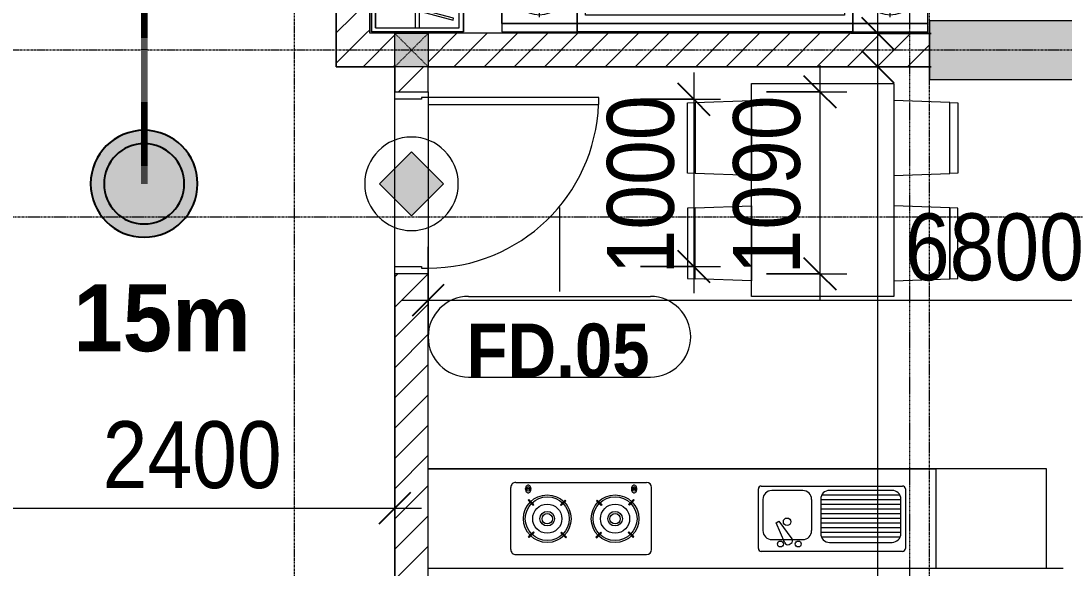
# Model space of a CAD drawing. Header units: millimetres. Extents: x 1591 to 240306, y -15958 to 82755.
# Drawn here: x 127616 to 133859, y 22437 to 25712 of the extents above; entities that cross this region are included whole.
import ezdxf

# ---------------------------------------------------------------- set-up
doc = ezdxf.new("R2010")
doc.units = ezdxf.units.MM
for name, pattern in [('1 NÉT CALL OUT', [6, 3, -3]), ('Dash', [6, 3, -3]), ('Dash Dot 3_16_', [7.9375, 4.7625, -1.5875, 0, -1.5875]), ('Grid Line', [22.225, 12.7, -3.175, 3.175, -3.175])]:
    doc.linetypes.add(name, pattern=pattern)
for name, color, linetype, lineweight in [('0-1', 7, 'Continuous', 5), ('A-ANNO-DIMS', 211, 'Continuous', 9), ('A-ANNO-DIMS-160', 211, 'Continuous', 9), ('A-ANNO-NOTE', 131, 'Continuous', 9), ('A-ANNO-NOTE-1', 131, 'Continuous', 25), ('A-DETL-1', 90, '1 NÉT CALL OUT', 100), ('A-DETL-GENF-2', 1, 'Continuous', 9), ('A-DOOR-3', 1, 'Continuous', 9), ('A-DOOR-FRAM-1', 1, 'Continuous', 9), ('A-DOOR-IDEN', 31, 'Continuous', 9), ('A-FLOR', 192, 'Continuous', 9), ('A-FLOR-2', 9, 'Continuous', 9), ('A-WALL', 113, 'Continuous', 9), ('A-WALL-3', 113, 'Continuous', 18), ('A-WALL-PATT-2', 111, 'Continuous', 9), ('G-ANNO-SYMB-1', 111, 'Dash Dot 3_16_', 18), ('G-ANNO-TEXT-2', 142, 'Continuous', 9), ('I-FURN', 30, 'Continuous', 9), ('I-FURN-1', 254, 'Continuous', 9), ('S-COLS', 52, 'Continuous', 9), ('S-COLS-1', 52, 'Continuous', 5), ('S-COLS-2', 7, 'Continuous', 18), ('S-COLS-5', 52, 'Continuous', 18), ('S-COLS-HDLN', 52, 'Dash', 9), ('S-GRID-1', 1, 'Grid Line', 9)]:
    doc.layers.add(name, color=color, linetype=linetype, lineweight=lineweight)
doc.styles.add('Arial_7', font='arial_0.ttf', dxfattribs={"width": 0.95, "height": 400})
doc.styles.add('Arial_B_3', font='arialbd_0.ttf', dxfattribs={"width": 0.9, "height": 320})
doc.styles.add('UTM Avo', font='UTM Avo.ttf', dxfattribs={"width": 0.9, "height": 400})
doc.dimstyles.new('1_Dim_chi_tiet_2_5', dxfattribs={"dimscale": 304.8, "dimtxt": 399.720379, "dimasz": 0.629921, "dimexe": 0.524934, "dimexo": 0.0625, "dimgap": 0.052493, "dimtad": 1, "dimdec": 0, "dimrnd": 5, "dimzin": 0, "dimdsep": 46, "dimtxsty": 'UTM Avo', "dimblk1": 'OBLIQUE', "dimblk2": 'OBLIQUE', "dimsah": 1, "dimcen": 0.09, "dimdle": 0.524934, "dimazin": 0, "dimtfac": 1, "dimtdec": 4, "dimtix": 1, "dimtmove": 0, "dimatfit": 3, "dimfxl": 1.049869, "dimfxlon": 1, "dimtvp": 1, "dimtolj": 1, "dimtzin": 0, "dimarcsym": 2})
doc.dimstyles.new('1_Dim_chi_tiet_2_5_1', dxfattribs={"dimscale": 304.8, "dimtxt": 399.720379, "dimasz": 0.629921, "dimexe": 0.524934, "dimexo": 0.0625, "dimgap": 0.052493, "dimtad": 1, "dimdec": 0, "dimrnd": 5, "dimzin": 0, "dimdsep": 46, "dimtxsty": 'UTM Avo', "dimblk1": 'OBLIQUE', "dimblk2": 'OBLIQUE', "dimsah": 1, "dimcen": 0.09, "dimdle": 0.524934, "dimazin": 0, "dimtfac": 1, "dimtdec": 4, "dimtix": 1, "dimtmove": 0, "dimatfit": 3, "dimfxl": 1.049869, "dimfxlon": 1, "dimtvp": 1, "dimtolj": 1, "dimtzin": 0, "dimarcsym": 2})
pattern_1 = [(45, (11001.35, 0), (-90.50967, 90.50967), [])]

# ---------------------------------------------------------------- blocks, each defined once
blk = doc.blocks.new('NCV_TKTC_KET CAU_rvt-1-TKCS_MB TẦNG 3-4')
at = {"layer": 'S-COLS-1'}
blk.add_hatch(color=256, dxfattribs=at).paths.add_polyline_path([(123352.6, 25361.9), (123352.6, 25711.9), (122052.6, 25711.9), (122052.6, 25361.9), (122207.7, 25361.9)])
at = {"layer": 'S-COLS-2'}
for p, q in [((123352.6, 25711.9), (122052.6, 25711.9)), ((122052.6, 25711.9), (122052.6, 25361.9)), ((122052.6, 25361.9), (123352.6, 25361.9))]:
    blk.add_line(p, q, dxfattribs=at)
blk = doc.blocks.new('GIUONG NGU-2TAB-1600x2000 - GIUONG NGU-2TAB-1600x2000-885815-TKCS_MB TẦNG 3-4')
at = {"layer": 'I-FURN-1'}
for p, q in [((458.5, 0), (8.5, 0)), ((8.5, 0), (8.5, -50)), ((458.5, -50), (458.5, 0)), ((2108.2, 0), (458.5, 0)), ((458.5, 0), (458.5, -50)), ((458.5, 0), (2108.2, 0)), ((2108.2, -50), (2108.2, 0)), ((458.5, -50), (8.5, -50)), ((8.5, -50), (8.5, -450.3)), ((8.5, -50), (458.5, -50)), ((458.5, -50), (8.5, -50)), ((8.5, -50), (8.5, -450.3)), ((458.5, -450.3), (458.5, -50)), ((2108.2, -50), (458.5, -50)), ((458.5, -50), (458.5, -1938.9)), ((458.5, -50), (2108.2, -50)), ((458.5, -1938.9), (458.5, -50)), ((458.5, -450.3), (458.5, -50)), ((458.5, -50), (2108.2, -50)), ((2558.2, 0), (2108.2, 0)), ((2108.2, 0), (2108.2, -50)), ((2558.2, -50), (2108.2, -50)), ((2108.2, -50), (2108.2, -450.3)), ((2108.2, -1938.9), (2108.2, -50)), ((2108.2, -50), (2558.2, -50)), ((2108.2, -50), (2558.2, -50)), ((2108.2, -450.3), (2108.2, -50)), ((2108.2, -50), (2108.2, -1938.9)), ((2558.2, -50), (2558.2, 0)), ((2558.2, -450.3), (2558.2, -50)), ((2558.2, -50), (2558.2, -450.3)), ((233.5, -86.8), (233.5, -413.5)), ((508.5, -100), (2058.2, -100)), ((508.5, -1938.9), (508.5, -100)), ((2058.2, -100), (2058.2, -1938.9)), ((2333.2, -86.8), (2333.2, -413.5)), ((120.2, -250.2), (346.8, -250.2)), ((2446.5, -250.2), (2219.8, -250.2)), ((8.5, -450.3), (458.5, -450.3)), ((8.5, -450.3), (458.5, -450.3)), ((2108.2, -450.3), (2558.2, -450.3)), ((2558.2, -450.3), (2108.2, -450.3)), ((1997.1, -2000), (569.6, -2000)), ((569.6, -2050), (1997.1, -2050)), ((1997.1, -2050), (569.6, -2050))]:
    blk.add_line(p, q, dxfattribs=at)
for centre in [(233.5, -250.2), (2333.2, -250.2)]:
    blk.add_circle(centre, 150.7, dxfattribs=at)
for centre, radius, start, end in [((569.6, -1938.9), 111.1, 180, 270), ((569.6, -1938.9), 111.1, 180, 270), ((569.6, -1938.9), 61.1, 180, 270), ((1997.1, -1938.9), 111.1, 270, 360), ((1997.1, -1938.9), 61.1, 270, 0), ((1997.1, -1938.9), 111.1, 270, 0)]:
    blk.add_arc(centre, radius, start, end, dxfattribs=at)
blk = doc.blocks.new('TU QUAN AO-SUITE ROOM_3 - TU QUAN AO-SUITE ROOM_3-901193-TKCS_MB TẦNG 3-4')
at = {"layer": 'I-FURN-1'}
for p, q in [((-550, 1500), (0, 1500)), ((-550, 0), (-550, 1500)), ((0, 1500), (-550, 1500)), ((-550, 1500), (-550, 0)), ((0, 1500), (0, 0)), ((0, 0), (0, 1500)), ((-24, 1476), (-526, 1476)), ((-526, 1476), (-526, 600)), ((-526, 1476), (-526, 24)), ((-287, 576), (-287, 1476)), ((-263, 576), (-263, 1476)), ((-24, 24), (-24, 1476)), ((-480.1, 1386.9), (-480.1, 1398.9)), ((-480.1, 1398.9), (-50.1, 1398.9)), ((-480.1, 1386.9), (-480.1, 1398.9)), ((-50.1, 1386.9), (-480.1, 1386.9)), ((-50.1, 1398.9), (-50.1, 1386.9)), ((-480.1, 1320.5), (-480.1, 1332.5)), ((-480.1, 1332.5), (-50.1, 1332.5)), ((-480.1, 1320.5), (-480.1, 1332.5)), ((-50.1, 1320.5), (-480.1, 1320.5)), ((-50.1, 1332.5), (-50.1, 1320.5)), ((-478.3, 1178.1), (-61.3, 1289.9)), ((-58.2, 1278.3), (-475.2, 1166.5)), ((-61.3, 1289.9), (-58.2, 1278.3)), ((-478.3, 1086.9), (-61.3, 1198.6)), ((-58.2, 1187.1), (-475.2, 1075.3)), ((-61.3, 1198.6), (-58.2, 1187.1)), ((-475.2, 1166.5), (-478.3, 1178.1)), ((-475.2, 1075.3), (-478.3, 1086.9)), ((-480.1, 1035.3), (-480.1, 1047.3)), ((-480.1, 1047.3), (-50.1, 1047.3)), ((-480.1, 1035.3), (-480.1, 1047.3)), ((-50.1, 1035.3), (-480.1, 1035.3)), ((-50.1, 1047.3), (-50.1, 1035.3)), ((-480.1, 965.8), (-480.1, 977.8)), ((-480.1, 977.8), (-50.1, 977.8)), ((-480.1, 965.8), (-480.1, 977.8)), ((-50.1, 965.8), (-480.1, 965.8)), ((-50.1, 977.8), (-50.1, 965.8)), ((-480.1, 908.6), (-480.1, 920.6)), ((-480.1, 920.6), (-50.1, 920.6)), ((-480.1, 908.6), (-480.1, 920.6)), ((-50.1, 908.6), (-480.1, 908.6)), ((-50.1, 920.6), (-50.1, 908.6)), ((-475.2, 865.5), (-478.3, 853.9)), ((-478.3, 853.9), (-61.3, 742.1)), ((-58.2, 753.7), (-475.2, 865.5)), ((-61.3, 742.1), (-58.2, 753.7)), ((-478.3, 603.1), (-61.3, 714.9)), ((-58.2, 703.3), (-475.2, 591.5)), ((-61.3, 714.9), (-58.2, 703.3)), ((-550, 24), (-550, 576)), ((-526, 24), (-526, 600)), ((-478.3, 511.9), (-61.3, 623.6)), ((-475.2, 591.5), (-478.3, 603.1)), ((-58.2, 612.1), (-475.2, 500.3)), ((-287, 24), (-287, 576)), ((-263, 24), (-263, 576)), ((-61.3, 623.6), (-58.2, 612.1)), ((-478.3, 423.1), (-61.3, 534.9)), ((-475.2, 500.3), (-478.3, 511.9)), ((-58.2, 523.3), (-475.2, 411.5)), ((-61.3, 534.9), (-58.2, 523.3)), ((-475.2, 411.5), (-478.3, 423.1)), ((-480.1, 368.4), (-480.1, 356.4)), ((-50.1, 368.4), (-480.1, 368.4)), ((-480.1, 356.4), (-50.1, 356.4)), ((-50.1, 356.4), (-50.1, 368.4)), ((-480.1, 311.2), (-480.1, 299.2)), ((-50.1, 311.2), (-480.1, 311.2)), ((-480.1, 299.2), (-50.1, 299.2)), ((-50.1, 299.2), (-50.1, 311.2)), ((-480.1, 241.7), (-480.1, 229.7)), ((-50.1, 241.7), (-480.1, 241.7)), ((-480.1, 229.7), (-50.1, 229.7)), ((-475.2, 192.7), (-478.3, 181.1)), ((-58.2, 80.9), (-475.2, 192.7)), ((-50.1, 229.7), (-50.1, 241.7)), ((-478.3, 181.1), (-61.3, 69.4)), ((-61.3, 69.4), (-58.2, 80.9)), ((-526, 24), (-24, 24)), ((0, 0), (-550, 0)), ((-550, 0), (0, 0))]:
    blk.add_line(p, q, dxfattribs=at)
blk = doc.blocks.new('HE BEP A1 - HE BEP A 2-V194-TKCS_MB TẦNG 3-4')
at = {"layer": 'I-FURN'}
for p, q in [((0, 594.4), (0, 0)), ((662.4, 0), (662.4, 594.4)), ((662.4, 0), (662.4, 594.4)), ((3175.6, 513.2), (2394, 513.2)), ((844.9, 120.7), (844.9, 476.9)), ((862.4, 494.4), (1706.9, 494.4)), ((1298.3, 440.1), (924.9, 440.1)), ((1541.1, 452.3), (1528.6, 445.1)), ((1566.6, 443.1), (1618.1, 322.3)), ((1724.4, 476.9), (1724.4, 120.7)), ((2364, 483.2), (2364, 111.2)), ((3205.6, 483.2), (3205.6, 111.2)), ((871.5, 386.8), (871.5, 182.3)), ((871.5, 380.9), (1351.6, 380.9)), ((876.4, 408.9), (1346.8, 408.9)), ((1351.6, 182.3), (1351.6, 386.8)), ((1644.4, 423.2), (1459, 423.2)), ((1602.7, 313.4), (1523.8, 418.4)), ((2474.5, 410.3), (2470.1, 405.9)), ((2470.1, 405.9), (2499.2, 376.7)), ((2503.6, 381.1), (2474.5, 410.3)), ((2499.2, 376.7), (2503.6, 381.1)), ((2692.1, 413), (2663, 383.9)), ((2663, 383.9), (2667.3, 379.5)), ((2667.3, 379.5), (2696.5, 408.6)), ((2696.5, 408.6), (2692.1, 413)), ((2873.2, 408.6), (2877.5, 413)), ((2902.3, 379.5), (2873.2, 408.6)), ((2877.5, 413), (2906.7, 383.9)), ((2906.7, 383.9), (2902.3, 379.5)), ((3066, 381.1), (3095.1, 410.3)), ((3070.4, 376.7), (3066, 381.1)), ((3099.5, 405.9), (3070.4, 376.7)), ((3095.1, 410.3), (3099.5, 405.9)), ((871.5, 352.9), (1351.6, 352.9)), ((871.5, 324.9), (1351.6, 324.9)), ((1405.6, 369.9), (1405.6, 183.2)), ((1618.1, 322.3), (1602.7, 313.4)), ((1697.8, 183.2), (1697.8, 369.9)), ((871.5, 296.9), (1351.6, 296.9)), ((871.5, 268.9), (1351.6, 268.9)), ((871.5, 240.9), (1351.6, 240.9)), ((871.5, 212.9), (1351.6, 212.9)), ((2467.4, 188.3), (2496.5, 217.4)), ((2471.8, 183.9), (2467.4, 188.3)), ((2500.9, 213), (2471.8, 183.9)), ((2496.5, 217.4), (2500.9, 213)), ((2660.2, 215.8), (2664.6, 220.2)), ((2689.3, 186.7), (2660.2, 215.8)), ((2664.6, 220.2), (2693.7, 191.1)), ((2693.7, 191.1), (2689.3, 186.7)), ((2905, 220.2), (2875.9, 191.1)), ((2875.9, 191.1), (2880.3, 186.7)), ((2880.3, 186.7), (2909.4, 215.8)), ((2909.4, 215.8), (2905, 220.2)), ((3073.1, 217.4), (3068.7, 213)), ((3068.7, 213), (3097.9, 183.9)), ((3102.3, 188.3), (3073.1, 217.4)), ((3097.9, 183.9), (3102.3, 188.3)), ((871.5, 184.9), (1351.6, 184.9)), ((877.9, 156.9), (1345.2, 156.9)), ((924.9, 128.9), (1298.3, 128.9)), ((1459, 129.9), (1644.4, 129.9)), ((1706.9, 103.2), (862.4, 103.2)), ((3175.6, 81.2), (2394, 81.2)), ((2451.6, 122.3), (2451.6, 118.3)), ((2484.1, 122.3), (2451.6, 122.3)), ((2451.6, 118.3), (2484.1, 118.3)), ((2484.1, 118.3), (2484.1, 122.3)), ((3085.5, 118.3), (3085.5, 122.3)), ((3085.5, 122.3), (3118, 122.3)), ((3118, 118.3), (3085.5, 118.3)), ((3118, 122.3), (3118, 118.3)), ((0, 0), (662.4, 0)), ((3699.9, 0), (662.4, 0))]:
    blk.add_line(p, q, dxfattribs=at)
for centre, radius in [((1485.9, 449.9), 17.8), ((1592.6, 449.9), 17.8), ((2581.9, 298.5), 142.6), ((2987.7, 298.5), 142.6), ((2581.9, 298.5), 131.3), ((2581.9, 298.5), 87.2), ((2987.7, 298.5), 131.3), ((2987.7, 298.5), 87.2), ((1552.8, 316.6), 22.2), ((2581.9, 298.5), 43.6), ((2581.9, 298.5), 30.9), ((2987.7, 298.5), 43.6), ((2987.7, 298.5), 30.9)]:
    blk.add_circle(centre, radius, dxfattribs=at)
for centre, radius, start, end in [((2394, 483.2), 30, 90, 180), ((3175.6, 483.2), 30, 360, 90), ((862.4, 476.9), 17.5, 90, 180), ((924.9, 386.8), 53.3, 90, 180), ((1298.3, 386.8), 53.3, 360, 90), ((1537.5, 429.7), 17.8, 119.9521, 219.46175), ((1549.9, 436.9), 17.8, 20.53791, 119.9521), ((1706.9, 476.9), 17.5, 0, 90), ((1459, 369.9), 53.3, 90, 180), ((1644.4, 369.9), 53.3, 360, 90), ((924.9, 182.3), 53.3, 180, 270), ((1298.3, 182.3), 53.3, 270, 360), ((1459, 183.2), 53.3, 180, 270), ((1644.4, 183.2), 53.3, 270, 360), ((2485.1, 120.7), 33.5, 163.94189, 180), ((2476.6, 123.1), 24.7, 145.20397, 163.94189), ((2467.8, 120.3), 11.6, 9.9102, 170.0898), ((2471.3, 126.9), 18.1, 120.79762, 145.20397), ((2467.9, 132.6), 11.5, 90, 120.79762), ((2467.9, 132.6), 11.5, 59.20238, 90), ((2464.5, 126.9), 18.1, 34.79603, 59.20238), ((2459.1, 123.1), 24.7, 16.05811, 34.79603), ((2450.6, 120.7), 33.5, 0, 16.05811), ((3119, 120.7), 33.5, 163.94189, 180), ((3110.5, 123.1), 24.7, 145.20397, 163.94189), ((3105.2, 126.9), 18.1, 120.79762, 145.20397), ((3101.8, 120.3), 11.6, 9.9102, 170.0898), ((3101.8, 132.6), 11.5, 90, 120.79762), ((3101.8, 132.6), 11.5, 59.20238, 90), ((3098.4, 126.9), 18.1, 34.79603, 59.20238), ((3093, 123.1), 24.7, 16.05811, 34.79603), ((3084.5, 120.7), 33.5, 0, 16.05811), ((862.4, 120.7), 17.5, 180, 270), ((1706.9, 120.7), 17.5, 270, 360), ((2394, 111.2), 30, 180, 270), ((2485.1, 120.7), 33.5, 180, 196.05811), ((2476.6, 118.2), 24.7, 196.05811, 214.79603), ((2467.8, 120.3), 11.6, 189.71775, 350.28225), ((2471.3, 114.5), 18.1, 214.79603, 239.20238), ((2467.9, 108.8), 11.5, 239.20238, 270), ((2467.9, 108.8), 11.5, 270, 300.79762), ((2464.5, 114.5), 18.1, 300.79762, 325.20397), ((2459.1, 118.2), 24.7, 325.20397, 343.94189), ((2450.6, 120.7), 33.5, 343.94189, 0), ((3119, 120.7), 33.5, 180, 196.05811), ((3110.5, 118.2), 24.7, 196.05811, 214.79603), ((3105.2, 114.5), 18.1, 214.79603, 239.20238), ((3101.8, 120.3), 11.6, 189.71775, 350.28225), ((3101.8, 108.8), 11.5, 239.20238, 270), ((3101.8, 108.8), 11.5, 270, 300.79762), ((3098.4, 114.5), 18.1, 300.79762, 325.20397), ((3093, 118.2), 24.7, 325.20397, 343.94189), ((3084.5, 120.7), 33.5, 343.94189, 0), ((3175.6, 111.2), 30, 270, 0)]:
    blk.add_arc(centre, radius, start, end, dxfattribs=at)
at = {"layer": 'I-FURN-1'}
for p, q in [((0, 594.4), (0, 0)), ((0, 0), (3699.9, 0))]:
    blk.add_line(p, q, dxfattribs=at)
blk = doc.blocks.new('RES_BAN AN 1 - RES_BAN AN 1-885813-TKCS_MB TẦNG 3-4')
at = {"layer": 'I-FURN-1'}
for p, q in [((-425, 1275), (425, 1275)), ((-425, 0), (-425, 1275)), ((425, 1275), (425, 0)), ((-761.9, 1168.8), (-809.6, 1167.2)), ((-809.6, 1167.2), (-809.6, 745.3)), ((-425, 1180), (-761.9, 1168.8)), ((-761.9, 1168.8), (-761.9, 743.8)), ((-761.9, 743.8), (-761.9, 1168.8)), ((-425, 732.5), (-425, 1180)), ((425, 1180), (761.9, 1168.8)), ((425, 732.5), (425, 1180)), ((761.9, 1168.8), (761.9, 743.8)), ((761.9, 1168.8), (761.9, 743.8)), ((809.6, 1167.2), (761.9, 1168.8)), ((809.6, 745.3), (809.6, 1167.2)), ((-809.6, 745.3), (-761.9, 743.8)), ((-761.9, 743.8), (-425, 732.5)), ((761.9, 743.8), (425, 732.5)), ((761.9, 743.8), (809.6, 745.3)), ((-809.6, 536.9), (-761.9, 538.5)), ((-809.6, 115.1), (-809.6, 536.9)), ((-425, 549.7), (-761.9, 538.5)), ((-761.9, 538.5), (-761.9, 113.5)), ((-761.9, 538.5), (-761.9, 113.5)), ((-425, 102.3), (-425, 549.7)), ((425, 549.7), (761.9, 538.5)), ((425, 102.3), (425, 549.7)), ((761.9, 538.5), (761.9, 113.5)), ((761.9, 538.5), (809.6, 536.9)), ((761.9, 113.5), (761.9, 538.5)), ((809.6, 536.9), (809.6, 115.1)), ((-761.9, 113.5), (-809.6, 115.1)), ((-761.9, 113.5), (-425, 102.3)), ((761.9, 113.5), (425, 102.3)), ((809.6, 115.1), (761.9, 113.5)), ((425, 0), (-425, 0))]:
    blk.add_line(p, q, dxfattribs=at)
blk = doc.blocks.new('NCV_TKTC_TANG 3 - 4_rvt-2-TKCS_MB TẦNG 3-4')
at = {"layer": 'A-FLOR-2'}
for p, q in [((122052.4, 25436.9), (119052.6, 25436.9)), ((122052.4, 25361.9), (122052.4, 25436.9)), ((119052.6, 25252.4), (119052.6, 24232.4)), ((119052.6, 22436.9), (120852.6, 22436.9)), ((120852.6, 22436.9), (120952.6, 22436.9)), ((120952.6, 22436.9), (122752.5, 22436.9)), ((122752.6, 22436.9), (122852.6, 22436.9))]:
    blk.add_line(p, q, dxfattribs=at)
at = {"layer": 'I-FURN-1', "rotation": 180}
for name, p in [('GIUONG NGU-2TAB-1600x2000 - GIUONG NGU-2TAB-1600x2000-885815-TKCS_MB TẦNG 3-4', (122051, 25646.9)), ('RES_BAN AN 1 - RES_BAN AN 1-885813-TKCS_MB TẦNG 3-4', (121412.6, 25336.9)), ('HE BEP A1 - HE BEP A 2-V194-TKCS_MB TẦNG 3-4', (122752.5, 23031.3))]:
    blk.add_blockref(name, p, dxfattribs=at)
at = {"layer": 'I-FURN-1'}
blk.add_blockref('TU QUAN AO-SUITE ROOM_3 - TU QUAN AO-SUITE ROOM_3-901193-TKCS_MB TẦNG 3-4', (119262.6, 25646.9), dxfattribs=at)
blk = doc.blocks.new('G1_SOF - BO TRU - 200x200-3054294-TKCS_MB TẦNG 3-4')
at = {"layer": 'S-COLS'}
blk.add_hatch(color=256, dxfattribs=at).paths.add_polyline_path([(100, 100), (-100, 100), (-100, -100), (100, -100)])
at = {"layer": 'S-COLS-5'}
for p, q in [((-100, 100), (100, 100)), ((-100, -100), (-100, 100)), ((100, 100), (100, -100)), ((100, -100), (-100, -100))]:
    blk.add_line(p, q, dxfattribs=at)
at = {"layer": 'S-COLS-HDLN'}
for p, q in [((100, -100), (-100, 100)), ((-100, -100), (100, 100))]:
    blk.add_line(p, q, dxfattribs=at)
blk = doc.blocks.new('FD_05 - FD_05-1000x2200mm-835433-TKCS_MB TẦNG 3-4')
at = {"layer": 'A-DETL-GENF-2'}
for p, q in [((510, -100), (470, -100)), ((470, -100), (470, -1120)), ((510, -1120), (510, -100)), ((470, -1120), (510, -1120))]:
    blk.add_line(p, q, dxfattribs=at)
blk.add_arc((510, -100), 1020, 180, 267.75253, dxfattribs=at)
at = {"layer": 'A-DOOR-FRAM-1'}
for p, q in [((-545, 100), (-500, 100)), ((-545, -100), (-545, 100)), ((-500, 100), (-500, -60)), ((500, 100), (545, 100)), ((500, -60), (500, 100)), ((545, 100), (545, -100)), ((-500, -60), (-510, -60)), ((-510, -60), (-510, -100)), ((510, -60), (500, -60)), ((510, -100), (510, -60)), ((-510, -100), (-545, -100)), ((545, -100), (510, -100))]:
    blk.add_line(p, q, dxfattribs=at)
blk = doc.blocks.new('HDNDCT_GHI CHÚ CỬA CHỐNG CHÁY EI30 - HDNDCT_GHI CHÚ CỬA CHỐNG CHÁY EI30-2461928-TKCS_MB TẦNG 3-4')
at = {"layer": 'A-ANNO-NOTE'}
blk.add_hatch(color=256, dxfattribs=at).paths.add_polyline_path([(-1.2, 0), (0, 1.2), (1.2, 0), (0, -1.2)])
for p, q in [((0, 1.2), (-1.2, 0)), ((1.2, 0), (0, 1.2)), ((-1.2, 0), (0, -1.2)), ((0, -1.2), (1.2, 0))]:
    blk.add_line(p, q, dxfattribs=at)
for start, end in [(360, 180), (180, 360)]:
    blk.add_arc((0, 0), 1.75, start, end, dxfattribs=at)
blk = doc.blocks.new('HDNDCT_DIEM THOAT HIEM XA NHAT - HDNDCT_DIEM THOAT HIEM XA NHAT-2431632-TKCS_MB TẦNG 3-4')
at = {"layer": 'A-ANNO-NOTE'}
h = blk.add_hatch(color=256, dxfattribs=at)
edge = h.paths.add_edge_path()
edge.add_arc((0, 0), 2, 0, 180)
edge.add_arc((0, 0), 2, 180, 360)
edge = h.paths.add_edge_path()
edge.add_arc((0, 0), 1.5, 180, 360)
edge.add_arc((0, 0), 1.5, 360, 540)
h = blk.add_hatch(color=256, dxfattribs=at)
edge = h.paths.add_edge_path()
edge.add_arc((0, 0), 1.5, 0, 180)
edge.add_arc((0, 0), 1.5, 180, 360)
at = {"layer": 'A-ANNO-NOTE-1'}
for radius, start, end in [(2, 0, 180), (1.5, 0, 180), (1.5, 0, 180), (1.5, 180, 360), (2, 180, 360), (1.5, 180, 360)]:
    blk.add_arc((0, 0), radius, start, end, dxfattribs=at)
blk = doc.blocks.new('DIMBLOCK172-TKCS_MB TẦNG 3-4')
at = {"layer": 'A-ANNO-DIMS-160'}
for p, q in [((127453.9, 23116.3), (127453.9, 22636.3)), ((127453.9, 22796.3), (127453.9, 23116.3)), ((129853.9, 23116.3), (129853.9, 22636.3)), ((129853.9, 22796.3), (129853.9, 23116.3)), ((127293.9, 22796.3), (130013.9, 22796.3))]:
    blk.add_line(p, q, dxfattribs=at)
at = {"layer": 'A-ANNO-DIMS-160', "lineweight": 25}
for p, q in [((127453.9, 22796.3), (127549.9, 22892.3)), ((129853.9, 22796.3), (129949.9, 22892.3)), ((127453.9, 22796.3), (127357.9, 22700.3)), ((129853.9, 22796.3), (129757.9, 22700.3))]:
    blk.add_line(p, q, dxfattribs=at)
at = {"layer": 'A-ANNO-DIMS-160', "color": 0, "insert": (128106.1, 23315.9), "char_height": 400, "width": 1314.636, "attachment_point": 1, "line_spacing_factor": 1.110334, "style": 'UTM Avo'}
blk.add_mtext('2400', dxfattribs=at)
blk = doc.blocks.new('_Oblique')
at = {"color": 0, "linetype": 'ByBlock', "lineweight": -2}
blk.add_line((-0.5, -0.5), (0.5, 0.5), dxfattribs=at)
blk = doc.blocks.new('STN_Door Tag - STN_Door Tag-1788670-TKCS_MB TẦNG 3-4')
at = {"layer": 'A-DOOR-IDEN'}
for p, q in [((-3.37, 1.495), (3.431, 1.495)), ((-3.37, -1.524), (3.431, -1.524))]:
    blk.add_line(p, q, dxfattribs=at)
for centre, start, end in [((-3.37, -0.015), 90, 270), ((3.431, -0.015), 270, 90)]:
    blk.add_arc(centre, 1.509, start, end, dxfattribs=at)
blk = doc.blocks.new('DIMBLOCK308-TKCS_MB TẦNG 3-4')
at = {"layer": 'A-ANNO-DIMS-160'}
for p, q in [((132397.9, 25447.4), (132397.9, 24037.4)), ((132077.9, 25287.4), (132557.9, 25287.4)), ((132397.9, 25287.4), (132077.9, 25287.4)), ((132077.9, 24197.4), (132557.9, 24197.4)), ((132397.9, 24197.4), (132077.9, 24197.4))]:
    blk.add_line(p, q, dxfattribs=at)
at = {"layer": 'A-ANNO-DIMS-160', "lineweight": 25}
for p, q in [((132397.9, 25287.4), (132301.9, 25383.4)), ((132397.9, 25287.4), (132493.9, 25191.4)), ((132397.9, 24197.4), (132301.9, 24293.4)), ((132397.9, 24197.4), (132493.9, 24101.4))]:
    blk.add_line(p, q, dxfattribs=at)
at = {"layer": 'A-ANNO-DIMS-160', "color": 0, "insert": (131878.3, 24194.6), "char_height": 400, "width": 1314.636, "attachment_point": 1, "rotation": 90, "line_spacing_factor": 1.110334, "style": 'UTM Avo'}
blk.add_mtext('1090', dxfattribs=at)
blk = doc.blocks.new('DIMBLOCK309-TKCS_MB TẦNG 3-4')
at = {"layer": 'A-ANNO-DIMS-160'}
for p, q in [((131643.3, 25402.4), (131643.3, 24082.4)), ((131323.3, 25242.4), (131803.3, 25242.4)), ((131643.3, 25242.4), (131323.3, 25242.4)), ((131323.3, 24242.4), (131803.3, 24242.4)), ((131643.3, 24242.4), (131323.3, 24242.4))]:
    blk.add_line(p, q, dxfattribs=at)
at = {"layer": 'A-ANNO-DIMS-160', "lineweight": 25}
for p, q in [((131643.3, 25242.4), (131547.3, 25338.4)), ((131643.3, 25242.4), (131739.3, 25146.4)), ((131643.3, 24242.4), (131547.3, 24338.4)), ((131643.3, 24242.4), (131739.3, 24146.4))]:
    blk.add_line(p, q, dxfattribs=at)
at = {"layer": 'A-ANNO-DIMS-160', "color": 0, "insert": (131123.6, 24194.6), "char_height": 400, "width": 1314.636, "attachment_point": 1, "rotation": 90, "line_spacing_factor": 1.110334, "style": 'UTM Avo'}
blk.add_mtext('1000', dxfattribs=at)
blk = doc.blocks.new('DIMBLOCK359-TKCS_MB TẦNG 3-4')
at = {"layer": 'A-ANNO-DIMS-160'}
for p, q in [((132743.6, 25476.9), (132743.6, 33796.9)), ((133063.6, 33636.9), (132583.6, 33636.9)), ((132743.6, 33636.9), (133063.6, 33636.9)), ((133063.6, 25636.9), (132583.6, 25636.9)), ((132743.6, 25636.9), (133063.6, 25636.9))]:
    blk.add_line(p, q, dxfattribs=at)
at = {"layer": 'A-ANNO-DIMS-160', "lineweight": 25}
for p, q in [((132743.6, 33636.9), (132647.6, 33732.9)), ((132743.6, 33636.9), (132839.6, 33540.9)), ((132743.6, 25636.9), (132647.6, 25732.9)), ((132743.6, 25636.9), (132839.6, 25540.9))]:
    blk.add_line(p, q, dxfattribs=at)
at = {"layer": 'A-ANNO-DIMS-160', "color": 0, "insert": (132223.9, 29089.2), "char_height": 400, "width": 1314.636, "attachment_point": 1, "rotation": 90, "line_spacing_factor": 1.110334, "style": 'UTM Avo'}
blk.add_mtext('8000', dxfattribs=at)
blk = doc.blocks.new('DIMBLOCK361-TKCS_MB TẦNG 3-4')
at = {"layer": 'A-ANNO-DIMS-160'}
for p, q in [((132743.6, 17276.9), (132743.6, 25596.9)), ((133063.6, 25436.9), (132583.6, 25436.9)), ((132743.6, 25436.9), (133063.6, 25436.9)), ((133063.6, 17436.9), (132583.6, 17436.9)), ((132743.6, 17436.9), (133063.6, 17436.9))]:
    blk.add_line(p, q, dxfattribs=at)
at = {"layer": 'A-ANNO-DIMS-160', "lineweight": 25}
for p, q in [((132743.6, 25436.9), (132647.6, 25532.9)), ((132743.6, 25436.9), (132839.6, 25340.9)), ((132743.6, 17436.9), (132647.6, 17532.9)), ((132743.6, 17436.9), (132839.6, 17340.9))]:
    blk.add_line(p, q, dxfattribs=at)
at = {"layer": 'A-ANNO-DIMS-160', "color": 0, "insert": (132223.9, 20889.2), "char_height": 400, "width": 1314.636, "attachment_point": 1, "rotation": 90, "line_spacing_factor": 1.110334, "style": 'UTM Avo'}
blk.add_mtext('8000', dxfattribs=at)
blk = doc.blocks.new('DIMBLOCK362-TKCS_MB TẦNG 3-4')
at = {"layer": 'A-ANNO-DIMS-160'}
for p, q in [((130053.9, 24360), (130053.9, 23880)), ((130053.9, 24040), (130053.9, 24360)), ((136853.9, 24360), (136853.9, 23880)), ((136853.9, 24040), (136853.9, 24360)), ((129893.9, 24040), (137013.9, 24040))]:
    blk.add_line(p, q, dxfattribs=at)
at = {"layer": 'A-ANNO-DIMS-160', "lineweight": 25}
for p, q in [((130053.9, 24040), (130149.9, 24136)), ((136853.9, 24040), (136949.9, 24136)), ((130053.9, 24040), (129957.9, 23944)), ((136853.9, 24040), (136757.9, 23944))]:
    blk.add_line(p, q, dxfattribs=at)
at = {"layer": 'A-ANNO-DIMS-160', "color": 0, "insert": (132906.1, 24559.6), "char_height": 400, "width": 1314.636, "attachment_point": 1, "line_spacing_factor": 1.110334, "style": 'UTM Avo'}
blk.add_mtext('6800', dxfattribs=at)

msp = doc.modelspace()

# ---------------------------------------------------------------- hatches: boundary and pattern name
at = {"layer": 'A-WALL-PATT-2'}
h = msp.add_hatch(dxfattribs=at)
h.set_pattern_fill('FP_1', color=256, style=0, pattern_type=2)
h.set_pattern_definition(pattern_1)
h.paths.add_polyline_path([(129703.9, 25637.4), (129703.9, 28536.9), (129503.9, 28536.9), (129503.9, 25637.4)])
h = msp.add_hatch(dxfattribs=at)
h.set_pattern_fill('FP_1', color=256, style=0, pattern_type=2)
h.set_pattern_definition(pattern_1)
h.paths.add_polyline_path([(133053.9, 25437.4), (133053.9, 25637.4), (130053.9, 25637.4), (130053.9, 25437.4), (131597, 25437.4)])
h.paths.add_polyline_path([(129853.9, 25437.4), (129853.9, 25637.4), (129503.9, 25637.4), (129503.9, 25437.4)])
h = msp.add_hatch(dxfattribs=at)
h.set_pattern_fill('FP_1', color=256, style=0, pattern_type=2)
h.set_pattern_definition(pattern_1)
h.paths.add_polyline_path([(130053.9, 21486.9), (130053.9, 24197.4), (129853.9, 24197.4), (129853.9, 21486.9), (129985, 21486.9)])
h.paths.add_polyline_path([(129853.9, 25287.4), (130053.9, 25287.4), (130053.9, 25437.4), (129853.9, 25437.4)])

# ---------------------------------------------------------------- linework, layer by layer
at = {"layer": 'A-DETL-1'}
msp.add_line((128353.9, 34537.4), (128353.9, 24736.9), dxfattribs=at)
at = {"layer": 'A-DOOR-IDEN'}
msp.add_line((130839, 24595.7), (130839, 24092.6), dxfattribs=at)
at = {"layer": 'A-FLOR'}
for p, q in [((129503.8, 25436.9), (129503.8, 29586.9)), ((129853.8, 25436.9), (129503.8, 25436.9)), ((129853.8, 21486.9), (129853.8, 25436.9))]:
    msp.add_line(p, q, dxfattribs=at)
at = {"layer": 'A-WALL'}
for p, q in [((129853.9, 24242.4), (129853.9, 25242.4)), ((130053.9, 25252.4), (130053.9, 24232.4))]:
    msp.add_line(p, q, dxfattribs=at)
at = {"layer": 'A-WALL-3'}
for p, q in [((129503.9, 29586.9), (129503.9, 25437.4)), ((129703.9, 25637.4), (129703.9, 28536.9)), ((129853.9, 25637.4), (129703.9, 25637.4)), ((133053.9, 25637.4), (130053.9, 25637.4)), ((133053.9, 25437.4), (133053.9, 25637.4)), ((129503.9, 25437.4), (129853.9, 25437.4)), ((129853.9, 25437.4), (129853.9, 25287.4)), ((130053.9, 25437.4), (133053.9, 25437.4)), ((130053.9, 25287.4), (130053.9, 25437.4)), ((129853.9, 25287.4), (130053.9, 25287.4)), ((129853.9, 24197.4), (129853.9, 21486.9)), ((130053.9, 24197.4), (129853.9, 24197.4)), ((130053.9, 20536.9), (130053.9, 24197.4))]:
    msp.add_line(p, q, dxfattribs=at)
at = {"layer": 'G-ANNO-SYMB-1'}
msp.add_line((132933.9, 82373.8), (132933.9, 13547.9), dxfattribs=at)
at = {"layer": 'S-GRID-1'}
for p, q in [((129253.9, 19175.3), (129253.9, 76690.4)), ((133053.9, 19175.3), (133053.9, 76690.4)), ((139245.7, 25536.9), (45492.6, 25536.9)), ((137213.7, 24536.9), (47524.6, 24536.9))]:
    msp.add_line(p, q, dxfattribs=at)

# ---------------------------------------------------------------- block references
at = {"layer": '0-1'}
for name in ['NCV_TKTC_KET CAU_rvt-1-TKCS_MB TẦNG 3-4', 'NCV_TKTC_TANG 3 - 4_rvt-2-TKCS_MB TẦNG 3-4']:
    msp.add_blockref(name, (11001.4, 0), dxfattribs=at)
at = {"layer": 'A-ANNO-NOTE', "xscale": 160, "yscale": 160, "zscale": 160, "rotation": 180}
msp.add_blockref('HDNDCT_DIEM THOAT HIEM XA NHAT - HDNDCT_DIEM THOAT HIEM XA NHAT-2431632-TKCS_MB TẦNG 3-4', (128353.9, 24736.9), dxfattribs=at)
at = {"layer": 'A-ANNO-NOTE', "xscale": 160, "yscale": 160, "zscale": 160}
msp.add_blockref('HDNDCT_GHI CHÚ CỬA CHỐNG CHÁY EI30 - HDNDCT_GHI CHÚ CỬA CHỐNG CHÁY EI30-2461928-TKCS_MB TẦNG 3-4', (129953.8, 24736.9), dxfattribs=at)
at = {"layer": 'A-DOOR-3', "rotation": 90.00000000000007}
msp.add_blockref('FD_05 - FD_05-1000x2200mm-835433-TKCS_MB TẦNG 3-4', (129953.9, 24742.4), dxfattribs=at)
at = {"layer": 'A-DOOR-IDEN', "xscale": 159.9999999999999, "yscale": 159.9999999999999, "zscale": 159.9999999999999}
msp.add_blockref('STN_Door Tag - STN_Door Tag-1788670-TKCS_MB TẦNG 3-4', (130834.1, 23823.7), dxfattribs=at)
at = {"layer": 'S-COLS', "rotation": 180}
msp.add_blockref('G1_SOF - BO TRU - 200x200-3054294-TKCS_MB TẦNG 3-4', (129953.9, 25537.4), dxfattribs=at)

# ---------------------------------------------------------------- texts
at = {"layer": 'A-DOOR-IDEN', "insert": (130830.9, 23738.4), "char_height": 320, "width": 1124.64, "attachment_point": 5, "line_spacing_factor": 0.936439, "style": 'Arial_B_3'}
msp.add_mtext('\\pt7.2,14.4,21.6,28.8,36,43.2,50.4,57.6,64.8,72,79.2,86.4,93.6,100.8,108,115.2,122.4,129.6,136.8,144,151.2,158.4,165.6,172.8,180,187.2,194.4,201.6,208.8,216,223.2,230.4;FD.05', dxfattribs=at)
at = {"layer": 'G-ANNO-TEXT-2', "insert": (128461.8, 23931.7), "char_height": 400, "width": 1437.92, "attachment_point": 5, "line_spacing_factor": 0.936439, "style": 'Arial_7'}
msp.add_mtext('\\pt1824,3648,5472,7296,9120,10944,12768,14592,16416,18240,20064,21888,23712,25536,27360,29184,31008,32832,34656,36480,38304,40128,41952,43776,45600,47424,49248,51072,52896,54720,56544,58368;{\\fArial|b1|i0|c0|p34;15m}', dxfattribs=at)

# ---------------------------------------------------------------- dimensions: what is measured, and where the dimension line sits
at = {"layer": 'A-ANNO-DIMS'}
for base, p1, p2, override, picture, middle in [((132743.6, 33636.9), (133063.6, 25636.9), (133063.6, 33636.9), {"dimpost": '<>', "dimfxl": 8000}, 'DIMBLOCK359-TKCS_MB TẦNG 3-4', (132520.6, 29636.9)), ((132743.6, 25436.9), (133063.6, 17436.9), (133063.6, 25436.9), {"dimpost": '<>', "dimfxl": 8000}, 'DIMBLOCK361-TKCS_MB TẦNG 3-4', (132520.6, 21436.9)), ((131643.3, 24242.4), (131323.3, 25242.4), (131323.3, 24242.4), {"dimpost": '<>', "dimfxl": 1000}, 'DIMBLOCK309-TKCS_MB TẦNG 3-4', (131420.3, 24742.4)), ((132397.9, 24197.4), (132077.9, 25287.4), (132077.9, 24197.4), {"dimpost": '<>', "dimfxl": 1090}, 'DIMBLOCK308-TKCS_MB TẦNG 3-4', (132175, 24742.4))]:
    dim = msp.add_linear_dim(base=base, p1=p1, p2=p2, angle=90, dimstyle='1_Dim_chi_tiet_2_5_1', override=override, dxfattribs=at)
    dim.commit()
    dim.dimension.update_dxf_attribs({"geometry": picture, "text_midpoint": middle})
for base, p1, p2, dimstyle, override, picture, middle in [((136853.9, 24040), (130053.9, 24360), (136853.9, 24360), '1_Dim_chi_tiet_2_5_1', {"dimpost": '<>', "dimfxl": 6800}, 'DIMBLOCK362-TKCS_MB TẦNG 3-4', (133453.9, 24263)), ((129853.9, 22796.3), (127453.9, 23116.3), (129853.9, 23116.3), '1_Dim_chi_tiet_2_5', {"dimpost": '<>', "dimfxl": 2400}, 'DIMBLOCK172-TKCS_MB TẦNG 3-4', (128653.9, 23019.2))]:
    dim = msp.add_linear_dim(base=base, p1=p1, p2=p2, dimstyle=dimstyle, override=override, dxfattribs=at)
    dim.commit()
    dim.dimension.update_dxf_attribs({"geometry": picture, "text_midpoint": middle})

doc.saveas('drawing.dxf')
